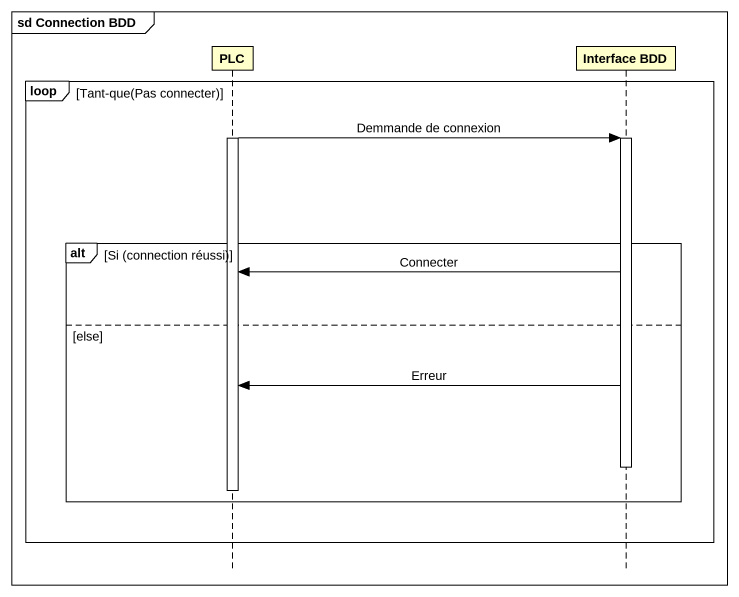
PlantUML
@startuml
mainframe sd Connection BDD
hide footbox
participant PLC
participant "Interface BDD" as Interface_BDD

loop Tant-que(Pas connecter)
  activate PLC
  PLC -> Interface_BDD : Demmande de connexion
  activate Interface_BDD
  alt Si (connection réussi)
    Interface_BDD -> PLC : Connecter
  else else
    Interface_BDD -> PLC : Erreur
    deactivate Interface_BDD
    deactivate PLC
  end
end
@enduml
